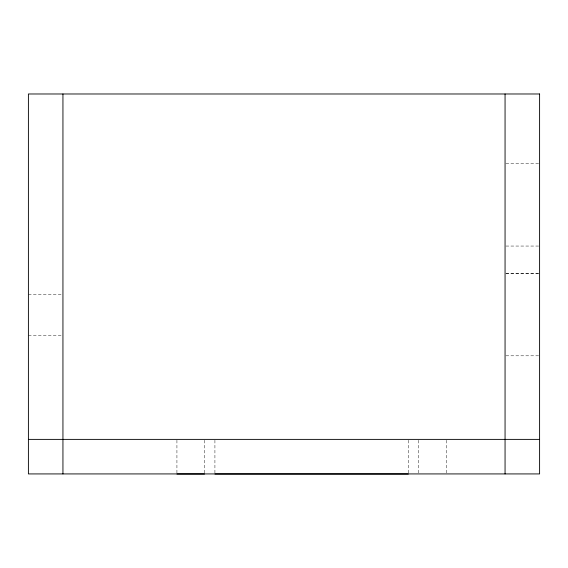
<?xml version="1.0" encoding="UTF-8"?>
<svg xmlns="http://www.w3.org/2000/svg" width="568" height="568" viewBox="0 0 568 568"><rect width="100%" height="100%" fill="white"/><g stroke="black" fill="none" stroke-linecap="round" stroke-linejoin="round"><path stroke-width="0.43" stroke-dasharray="2.84 2.13" d="M505.946 163.74L539.6 163.74M505.946 246.05L539.6 246.05M505.946 273.499L539.6 273.499M505.946 273.591L539.6 273.591M28.4 294.316L62.054 294.316M28.4 335.766L62.054 335.766M505.946 355.809L539.6 355.809M446.292 440.271L446.292 473.925M418.758 440.271L418.758 473.925M408.349 440.25L408.349 474.017M214.917 440.25L214.917 474.017M204.558 440.25L204.558 474.01M176.925 440.25L176.925 474.01"/><path stroke-width="0.85" d="M28.4 439.383L539.6 439.383M176.925 474.01L204.558 474.01M214.917 474.017L408.349 474.017M505.058 93.983L505.058 473.925M62.941 93.983L62.941 473.918M539.6 93.983L28.4 93.983L28.4 473.925L539.6 473.925L539.6 93.983"/></g></svg>
